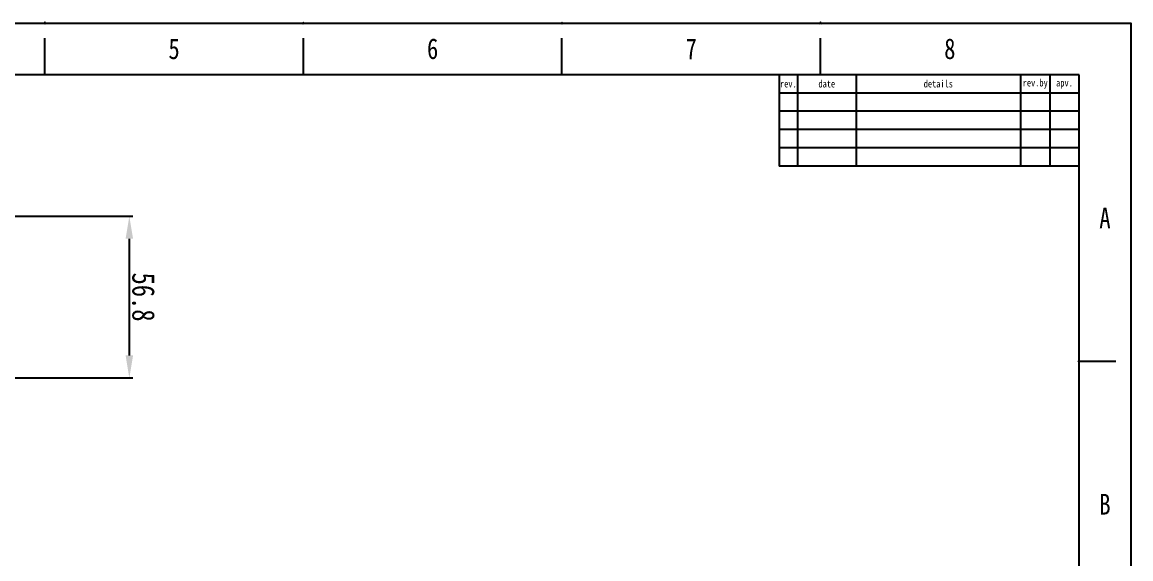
# Model space of a CAD drawing. Header units: inches. Extents: x 440 to 1212, y -520 to 27.
# Drawn here: x 818 to 1212, y -164 to 26.8 of the extents above; entities that cross this region are included whole.
import ezdxf

# ---------------------------------------------------------------- set-up
doc = ezdxf.new("R2010")
doc.units = ezdxf.units.IN
doc.header["$LTSCALE"] = 1.21
doc.header["$MEASUREMENT"] = 0
doc.header["$PDMODE"] = 3
doc.header["$PDSIZE"] = 0.3125
doc.layers.get('Defpoints').update_dxf_attribs({"linetype": 'CONTINUOUS'})
for name, color, linetype in [('DIM', 2, 'CONTINUOUS'), ('FORM', 7, 'CONTINUOUS'), ('TEXT', 2, 'CONTINUOUS')]:
    doc.layers.add(name, color=color, linetype=linetype)
doc.styles.get("Standard").update_dxf_attribs({"font": 'txt', "width": 0.8})
doc.dimstyles.new('사본 ISO-25', dxfattribs={"dimtxt": 4, "dimasz": 4, "dimexe": 1.25, "dimexo": 0.625, "dimgap": 1, "dimtad": 1, "dimtoh": 1, "dimdec": 1, "dimdsep": 46, "dimtxsty": 'Standard', "dimcen": 2.5, "dimclrd": 3, "dimclre": 3, "dimclrt": 4, "dimadec": 0, "dimazin": 0, "dimtfac": 1, "dimtdec": 1, "dimtmove": 0, "dimatfit": 3, "dimfxl": 1, "dimtfillclr": 4, "dimarcsym": 0})

# ---------------------------------------------------------------- blocks, each defined once
blk = doc.blocks.new('*D1')
at = {"layer": 'Defpoints', "color": 0, "transparency": 16777216}
for p in [(649.29, -42.18), (649.29, -99.63), (856.09, -99.63)]:
    blk.add_point(p, dxfattribs=at)
at = {"layer": 'DIM', "color": 3, "lineweight": -2, "transparency": 16777216}
for p, q in [((649.92, -42.18), (857.34, -42.18)), ((856.09, -50.18), (856.09, -91.63)), ((649.92, -99.63), (857.34, -99.63))]:
    blk.add_line(p, q, dxfattribs=at)
at = {"layer": 'DIM', "color": 3, "transparency": 16777216}
for points in [[(857.43, -50.18), (854.76, -50.18), (856.09, -42.18)], [(857.43, -91.63), (854.76, -91.63), (856.09, -99.63)]]:
    blk.add_solid(points, dxfattribs=at)
at = {"layer": 'DIM', "color": 4, "transparency": 16777216, "insert": (861.09, -70.9), "char_height": 8, "attachment_point": 5, "rotation": 270.0005}
blk.add_mtext('56.8', dxfattribs=at)

msp = doc.modelspace()

# ---------------------------------------------------------------- linework, layer by layer
at = {"layer": 'FORM'}
for p, q in [((826.05, 8.15), (826.05, 21.15)), ((917.94, 8.15), (917.94, 21.15)), ((1009.83, 8.15), (1009.83, 21.15)), ((1101.72, 8.15), (1101.72, 21.15)), ((1193.61, 8.15), (458.48, 8.15)), ((1087.04, 8.15), (1087.04, -24.34)), ((1093.54, 8.15), (1093.54, -24.34)), ((1114.34, 8.15), (1114.34, -24.34)), ((1172.82, 8.15), (1172.82, -24.34)), ((1183.21, 8.15), (1183.21, -24.34)), ((1193.61, -500.93), (1193.61, 8.15)), ((1193.61, 1.65), (1087.04, 1.65)), ((1193.61, -4.85), (1087.04, -4.85)), ((1193.61, -11.34), (1087.04, -11.34)), ((1193.61, -17.84), (1087.04, -17.84)), ((1193.61, -24.34), (1087.04, -24.34)), ((1193.61, -93.67), (1206.61, -93.67))]:
    msp.add_line(p, q, dxfattribs=at)
msp.add_lwpolyline([(440.11, 26.53), (1211.99, 26.53), (1211.99, -519.3), (440.11, -519.3)], close=True, dxfattribs=at)
for p in [(826.05, 26.53), (917.94, 26.53), (1009.83, 26.53), (1101.72, 26.53), (1193.61, -93.67)]:
    msp.add_point(p, dxfattribs=at)

# ---------------------------------------------------------------- texts
at = {"layer": 'FORM', "char_height": 7.35, "attachment_point": 5}
for s, width, insert in [('5', 64.98, (871.99, 17.34)), ('6', 64.98, (963.88, 17.34)), ('7', 64.98, (1055.77, 17.34)), ('8', 64.98, (1147.67, 17.34)), ('A', 12.996, (1202.8, -42.76)), ('B', 12.996, (1202.8, -144.57))]:
    msp.add_mtext_dynamic_manual_height_columns(s, width=width, gutter_width=16.25, heights=[0], dxfattribs=dict(at, insert=insert))
at = {"layer": 'TEXT', "char_height": 2.599, "attachment_point": 5}
for s, width, insert in [('rev.', 6.498, (1090.29, 4.9)), ('date', 20.7936, (1103.94, 4.9)), ('details', 58.482, (1143.58, 4.9)), ('rev.by', 10.3968, (1178.02, 4.9)), ('apv.', 10.3968, (1188.41, 4.9))]:
    msp.add_mtext_dynamic_manual_height_columns(s, width=width, gutter_width=16.25, heights=[0], dxfattribs=dict(at, insert=insert))

# ---------------------------------------------------------------- dimensions: what is measured, and where the dimension line sits
at = {"layer": 'DIM'}
dim = msp.add_aligned_dim(p1=(649.29, -42.18), p2=(649.29, -99.63), distance=206.8, text='56.8', dimstyle='사본 ISO-25', override={"dimtxt": 8, "dimasz": 8}, dxfattribs=at)
dim.commit()
dim.dimension.update_dxf_attribs({"geometry": '*D1', "text_midpoint": (861.09, -70.9)})

doc.saveas('drawing.dxf')
